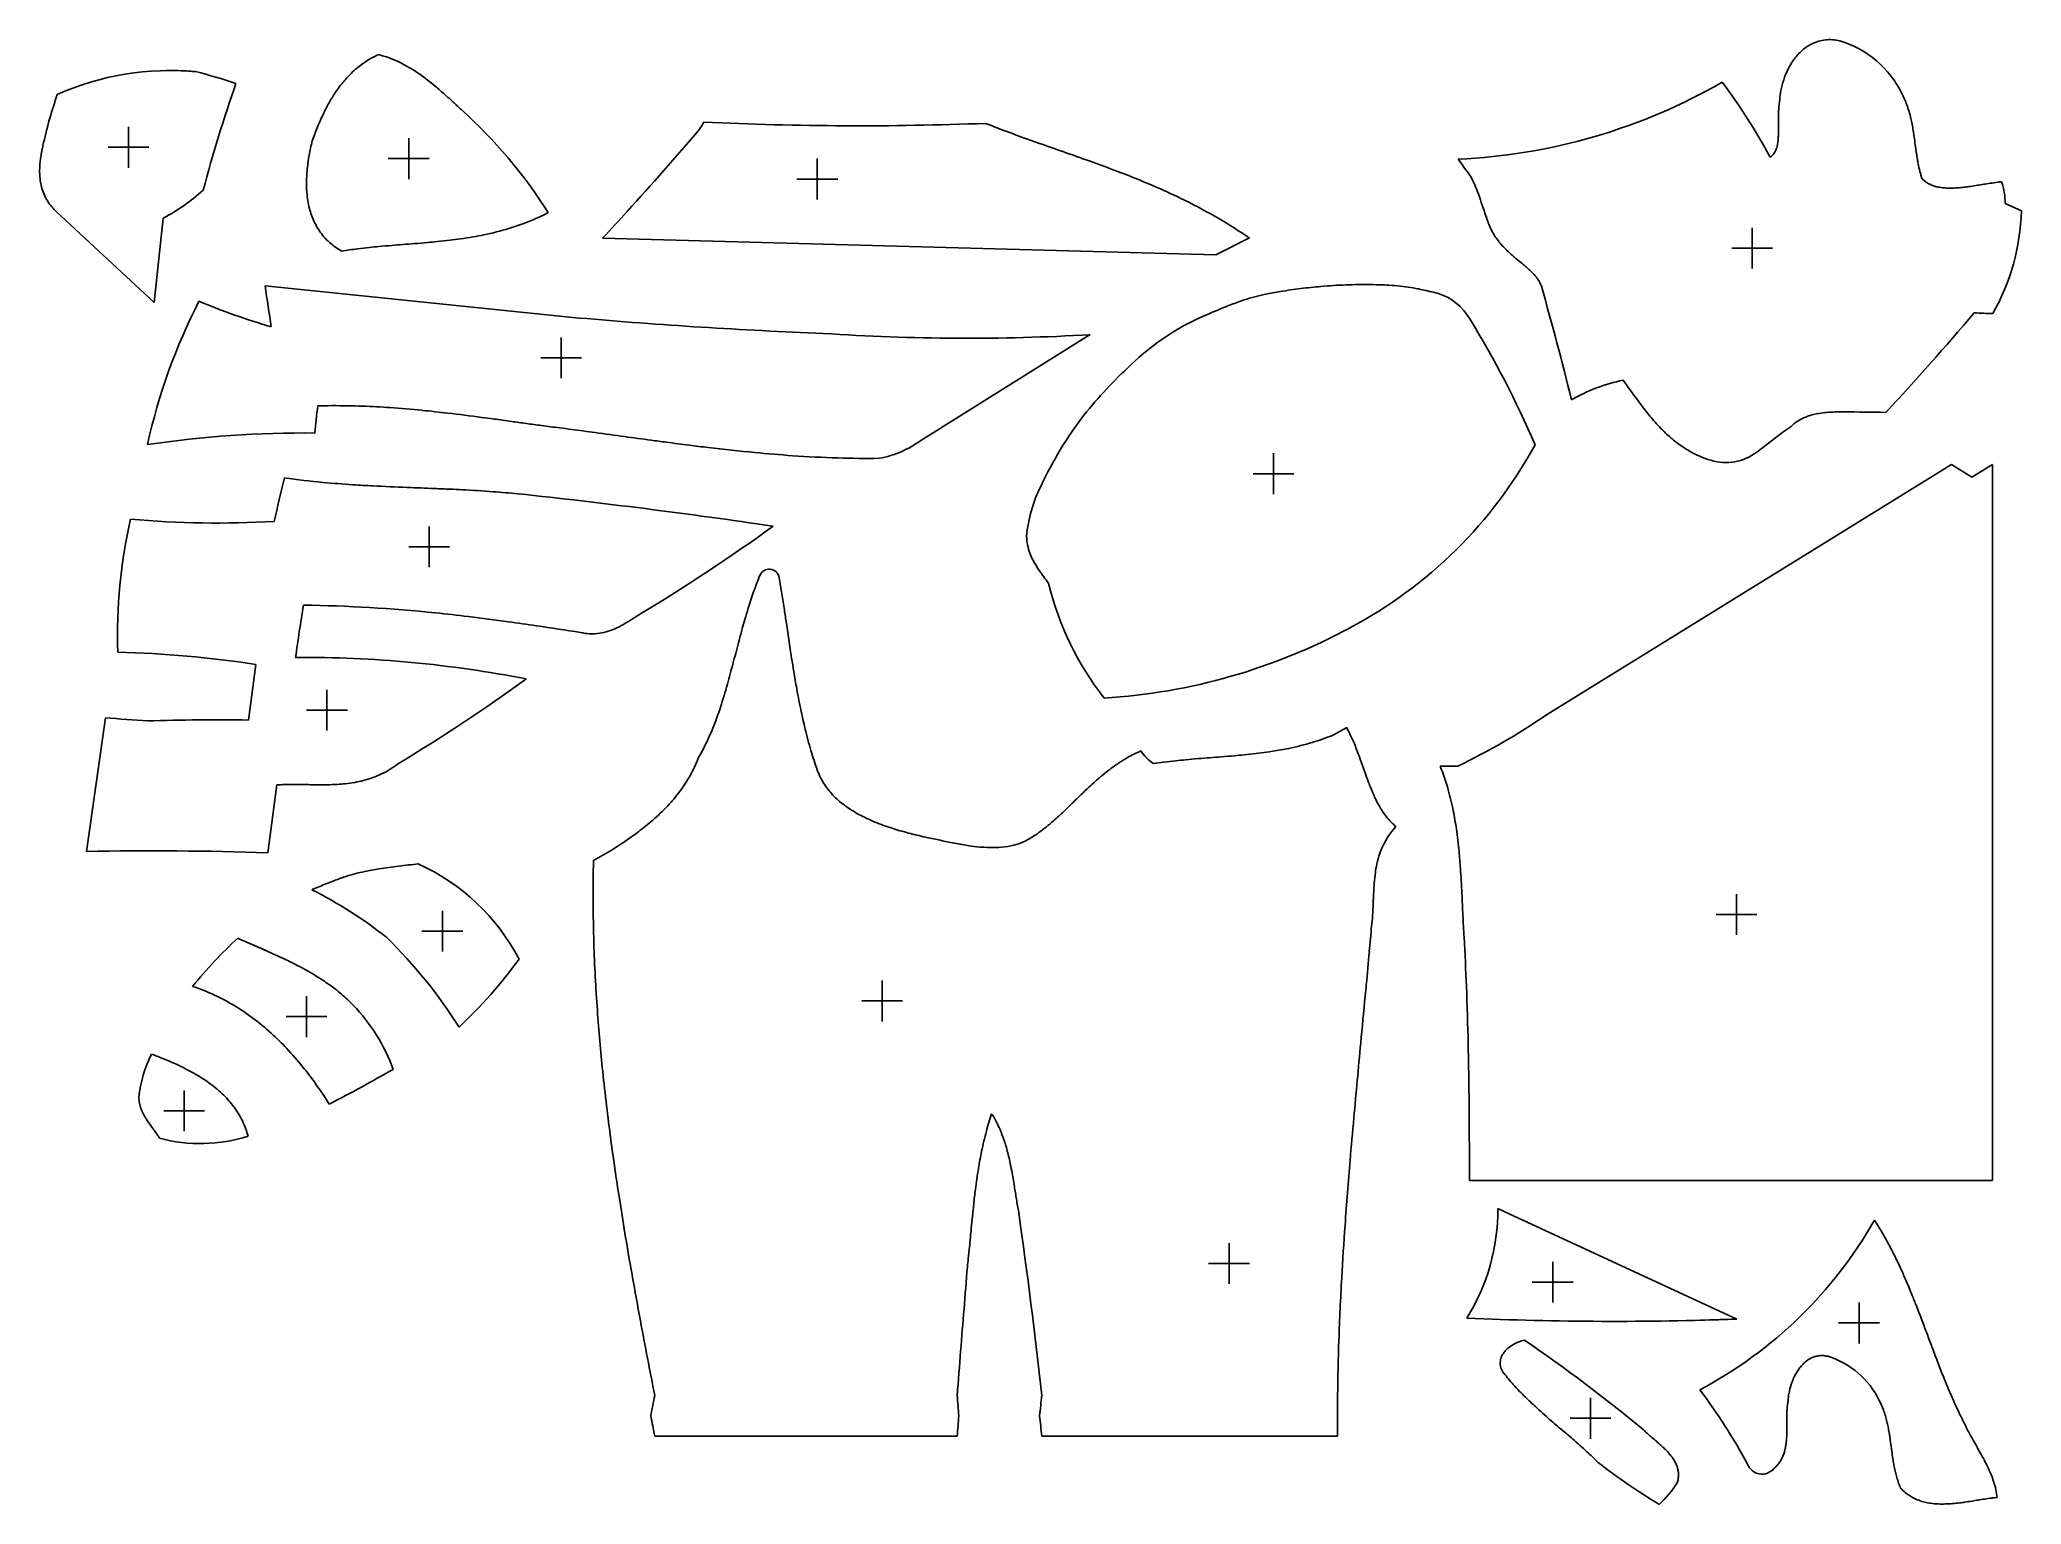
# Model space of a CAD drawing. Header units: millimetres. Extents: x -541 to 429, y -1129 to -412.
import ezdxf

# ---------------------------------------------------------------- set-up
doc = ezdxf.new("R2010")
doc.units = ezdxf.units.MM
doc.layers.add('ALL', color=4, linetype='Continuous', lineweight=25, true_color=0x00ffff)

msp = doc.modelspace()

# ---------------------------------------------------------------- linework, layer by layer
at = {"layer": 'ALL'}
for p, q in [((-497.18, -474.44), (-497.18, -454.44)), ((-507.18, -464.44), (-487.18, -464.44)), ((-360, -480), (-360, -460)), ((-370, -470), (-350, -470)), ((-160, -490), (-160, -470)), ((-170, -480), (-150, -480)), ((429.44, -495.58), (421.53, -491.93)), ((-484.56, -540.38), (-532.37, -496.02)), ((-480.19, -499.19), (-484.56, -540.38)), ((297.64, -523.79), (297.64, -503.79)), ((-265.09, -508.87), (35.09, -517.05)), ((35.09, -517.05), (51.67, -508.84)), ((287.64, -513.79), (307.64, -513.79)), ((-430.33, -532.2), (-276.56, -548.01)), ((-285.34, -577.53), (-285.34, -557.53)), ((-26.48, -556.16), (-109.23, -607.93)), ((-295.34, -567.53), (-275.34, -567.53)), ((312.61, -603.97), (299.88, -613.67)), ((63.36, -634.22), (63.36, -614.22)), ((395.27, -619.71), (197.03, -742.23)), ((395.27, -619.71), (405.27, -625.89)), ((415.27, -619.71), (405.27, -625.89)), ((415.27, -970.18), (415.27, -619.71)), ((53.36, -624.22), (73.36, -624.22)), ((-350, -670), (-350, -650)), ((-360, -660), (-340, -660)), ((-434.84, -717.57), (-438.48, -744.83)), ((-400, -750), (-400, -730)), ((-508.49, -743.69), (-517.71, -809.2)), ((-410, -740), (-390, -740)), ((92.14, -752.32), (99.19, -748.54)), ((144.92, -767.39), (153.5, -767.39)), ((-429.03, -809.83), (-424.5, -776.59)), ((-269.52, -813.56), (-260.34, -808.36)), ((290, -850), (290, -830)), ((-343.51, -858.18), (-343.51, -838.18)), ((280, -840), (300, -840)), ((-353.51, -848.18), (-333.51, -848.18)), ((-128.24, -892.37), (-128.24, -872.37)), ((-410, -900), (-410, -880)), ((-138.24, -882.37), (-118.24, -882.37)), ((-420, -890), (-400, -890)), ((-469.92, -946.16), (-469.92, -926.16)), ((-479.92, -936.16), (-459.92, -936.16)), ((159.21, -970.18), (415.27, -970.18)), ((181.09, -987.68), (173.12, -984)), ((290.1, -1038.07), (181.09, -987.68)), ((41.56, -1020.87), (41.56, -1000.87)), ((31.56, -1010.87), (51.56, -1010.87)), ((200, -1030), (200, -1010)), ((190, -1020), (210, -1020)), ((350, -1050), (350, -1030)), ((340, -1040), (360, -1040)), ((94.74, -1095.42), (94.74, -1075.42)), ((218.5, -1096.67), (218.5, -1076.67)), ((-239.56, -1095.42), (-91.49, -1095.42)), ((-50.07, -1095.42), (94.74, -1095.42)), ((208.5, -1086.67), (228.5, -1086.67))]:
    msp.add_line(p, q, dxfattribs=at)
for centre, radius, start, end in [((337.78, -434.92), 23.8, 124.90782, 132.8225), ((336.2, -432.66), 21.04, 116.19373, 124.90782), ((335.8, -431.85), 20.13, 106.24474, 116.19373), ((335.64, -431.29), 19.56, 96.04894, 106.24474), ((335.67, -431.62), 19.89, 86.38646, 96.04894), ((335.55, -433.53), 21.8, 76.51509, 86.38646), ((326.23, -459.89), 49.69, 25.93902, 73.15432), ((-476.72, -563.16), 136.32, 84.77808, 113.94558), ((-476.72, -563.16), 136.32, 84.77808, 90.74452), ((-353.78, -463.52), 49.26, 127.00256, 135.12384), ((-357.18, -459), 43.6, 113.57214, 127.00256), ((-391.97, -480.36), 63.73, 60.36026, 74.1987), ((-395.65, -486.82), 71.17, 55.97598, 60.36026), ((351.06, -443.88), 39.96, 153.95863, 161.88183), ((344.85, -440.85), 33.06, 145.00857, 153.95863), ((342.14, -438.95), 29.74, 139.2341, 145.00857), ((339.03, -436.27), 25.64, 132.8225, 139.2341), ((-542.35, -733.36), 315.75, 71.96027, 75.69118), ((261.46, -678.3), 747.38, 160.8504, 165.04467), ((-339.57, -475.45), 67.84, 141.67984, 147.43313), ((-350.35, -466.93), 54.09, 135.12384, 141.67984), ((-409.8, -507.78), 96.46, 52.27128, 55.97598), ((-421.4, -522.77), 115.4, 49.88651, 52.27128), ((-480.33, -592.73), 206.88, 48.13406, 49.88651), ((141, -186.25), 284.29, 272.57234, 299.97472), ((37.29, -615.15), 306.17, 28.44147, 36.61867), ((352.35, -444.31), 41.32, 161.88183, 169.4024), ((-302.37, -516.44), 242.51, 161.27198, 167.04719), ((-310.17, -492.03), 101.6, 151.7599, 155.47556), ((-331.82, -480.4), 77.04, 147.43313, 151.7599), ((-591.21, -716.44), 373.01, 47.30577, 48.13406), ((143.78, 80.21), 710.91, 227.30577, 227.72631), ((-497.68, -627.08), 243.94, 32.38179, 48.00341), ((369.75, -449.58), 59.22, 176.46218, 178.47851), ((359.37, -448.93), 48.82, 170.68876, 176.46218), ((346.45, -443.2), 35.32, 169.4024, 176.48059), ((332.37, -458.55), 43.61, 20.00916, 27.88527), ((317.49, -463.97), 59.45, 13.27808, 20.00916), ((-246.61, -518.34), 170.41, 158.13467, 160.45656), ((-295.56, -498.7), 117.67, 155.47556, 158.13467), ((-1396.32, 546.86), 1547.34, 317.63493, 319.6205), ((-295.26, -407.58), 91.29, 328.27618, 330.81294), ((-139.41, 1134.52), 1588.44, 267.25217, 272.22933), ((107.97, 13.45), 501.76, 248.29205, 249.68429), ((419.91, -450.91), 109.39, 178.47851, 179.91162), ((517.52, -451.06), 207, 179.91162, 180.53624), ((-14.81, -456.04), 325.34, 0.16335, 0.53624), ((187.57, -455.46), 122.96, 359.03426, 0.16335), ((304.52, -467.03), 72.78, 11.07109, 13.27808), ((273.55, -473.09), 104.33, 9.26132, 11.07109), ((-457.46, -481.98), 83.64, 168.17695, 169.69073), ((-398.58, -494.31), 143.79, 167.04719, 168.17695), ((-298.89, -488.39), 111.65, 165.97329, 169.6608), ((308.46, 554.99), 1079.22, 249.68429, 250.50675), ((921.78, 2287.62), 2917.2, 250.50675, 250.76426), ((299.84, -461.86), 10.22, 333.43323, 340.48315), ((297.87, -461.16), 12.32, 340.48315, 346.1609), ((291.29, -459.54), 19.09, 346.1609, 351.0776), ((286.39, -458.77), 24.05, 351.0776, 354.55341), ((269.94, -457.2), 40.58, 354.55341, 357.37674), ((257.75, -456.65), 52.77, 357.37674, 359.03426), ((251.25, -476.73), 126.93, 8.23142, 9.26132), ((71.17, -502.78), 308.88, 7.58392, 8.23142), ((2716.15, -150.62), 2359.44, 187.58392, 187.69339), ((-496.06, -476.35), 44.61, 174.87288, 178.80715), ((-489.67, -476.92), 51.03, 172.0445, 174.87288), ((-470.76, -479.57), 70.12, 169.69073, 172.0445), ((-336.11, -482.44), 73.93, 173.67602, 179.22347), ((-324.43, -483.73), 85.68, 169.6608, 173.67602), ((-544.87, -1915.58), 1534.53, 70.27082, 70.76426), ((-305.83, -1249.04), 826.43, 69.21054, 70.27082), ((276.84, -385.22), 149.6, 214.64072, 217.92627), ((301.43, -462.42), 8.58, 306.29615, 318.05638), ((302.14, -463.05), 7.63, 318.05638, 325.8893), ((301.91, -462.89), 7.91, 325.8893, 333.43323), ((488.13, -451.6), 111.18, 187.69339, 188.18129), ((512.09, -448.15), 135.38, 188.18129, 189.43722), ((452.8, -458.01), 75.28, 189.43722, 191.08518), ((439.54, -460.6), 61.77, 191.08518, 198.22835), ((-505.59, -476.15), 35.08, 178.80715, 183.38215), ((-509.04, -476.35), 31.63, 183.38215, 189.37842), ((-513.83, -477.15), 26.77, 189.37842, 196.10696), ((-515.29, -477.57), 25.24, 196.10696, 204.04003), ((-355.78, -482.17), 54.26, 179.22347, 185.8473), ((-172.78, -898.61), 451.59, 67.77034, 69.21054), ((-144.65, -829.78), 377.23, 65.57006, 67.77034), ((130.41, -496.04), 34.11, 27.72888, 33.56829), ((124.07, -499.37), 41.27, 23.57575, 27.72888), ((95.59, -511.8), 72.34, 20.32381, 23.57575), ((390.79, -469.68), 14.27, 225.91772, 245.78775), ((391.82, -467.4), 16.77, 245.78775, 253.14911), ((392.51, -465.13), 19.14, 253.14911, 259.30421), ((393.86, -457.94), 26.45, 259.30421, 264.76669), ((394.33, -452.83), 31.59, 264.76669, 268.90481), ((394.61, -438.33), 46.09, 268.90481, 272.4448), ((394.18, -428.39), 56.04, 272.4448, 274.93913), ((391.43, -396.54), 88.01, 274.93913, 276.97618), ((388.66, -373.88), 110.84, 276.97618, 278.18542), ((368.89, -236.44), 249.69, 278.18542, 279.0066), ((296.78, 218.52), 710.33, 279.0066, 279.25395), ((461.01, -789.48), 310.97, 98.66749, 99.25395), ((438.74, -643.39), 163.19, 97.31545, 98.66749), ((428.46, -563.33), 82.47, 96.08599, 97.31545), ((389.56, -491.93), 31.97, 0.00711, 19.37107), ((-516.56, -478.13), 23.86, 204.04003, 212.31261), ((-516.47, -478.07), 23.97, 212.31261, 220.49203), ((-515.15, -476.96), 25.69, 220.49203, 228.26203), ((-526.02, -413.15), 97.48, 298.04697, 312.14888), ((-363.89, -483), 46.11, 185.8473, 195.41589), ((-103.44, -739.05), 277.58, 63.55589, 65.57006), ((-103.44, -739.05), 277.58, 56.02882, 63.55589), ((83.63, -516.23), 85.1, 18.83896, 20.32381), ((-323.18, -655.03), 514.93, 18.21247, 18.83896), ((437.07, -404.89), 285.4, 198.21247, 199.29277), ((-374.55, -485.94), 35.05, 195.41589, 206.77833), ((-376.58, -486.97), 32.77, 206.77833, 213.67794), ((-352.23, -366.14), 144.11, 281.63965, 286.63647), ((-343.12, -396.63), 112.29, 286.63647, 297.27407), ((-1396.32, 546.86), 1547.34, 316.97729, 317.63493), ((255.72, -468.37), 93.27, 199.29277, 201.21362), ((196.16, -491.79), 29.26, 200.65508, 207.22526), ((322.18, -492.77), 107.29, 330.32562, 358.49707), ((-377.98, -487.9), 31.09, 213.67794, 220.82435), ((-378.08, -487.99), 30.96, 220.82435, 228.05123), ((-377.3, -487.12), 32.12, 228.05123, 241.19175), ((-359.6, -716.82), 204.26, 97.15545, 99.34768), ((-349.26, -799.24), 287.33, 95.9868, 97.15545), ((-342.88, -860.03), 348.46, 95.23205, 95.9868), ((-314.34, -1171.75), 661.48, 94.68132, 95.23205), ((-263.72, -1789.91), 1281.71, 94.43408, 94.68132), ((-523.26, 1557.05), 2075.3, 274.43408, 274.58833), ((-423.97, 319.92), 834.19, 274.58833, 275.04437), ((-386.18, -108.26), 404.35, 275.04437, 275.7028), ((-379.09, -179.22), 333.03, 275.7028, 276.77063), ((-367.65, -275.6), 235.98, 276.77063, 278.04565), ((-363.64, -303.95), 207.34, 278.04565, 279.73823), ((-356.64, -344.74), 165.96, 279.73823, 281.63965), ((198.32, -490.68), 31.7, 207.22526, 213.5427), ((200.3, -489.37), 34.08, 213.5427, 218.73887), ((206.92, -484.05), 42.57, 218.73887, 223.25147), ((211.68, -479.58), 49.1, 223.25147, 226.35976), ((229.91, -460.46), 75.51, 226.35976, 228.78476), ((238.19, -451.01), 88.07, 228.78476, 229.91242), ((442.54, -208.23), 405.41, 229.91242, 230.41858), ((22.95, -715.75), 253.1, 49.69205, 50.41858), ((143.29, -573.9), 67.08, 48.33712, 49.69205), ((152.84, -563.17), 52.71, 45.66054, 48.33712), ((-1996.66, -776.92), 1585.33, 8.14359, 8.87975), ((108.71, -789.02), 257.41, 94.93323, 97.14211), ((108.3, -784.26), 252.64, 92.14448, 94.93323), ((107.96, -774.96), 243.33, 89.30107, 92.14448), ((108.39, -739.22), 207.58, 87.74931, 89.30107), ((111.01, -672.47), 140.78, 85.84682, 87.74931), ((112.35, -654.02), 122.29, 83.22717, 85.84682), ((115.44, -628.06), 96.14, 80.24405, 83.22717), ((115.18, -629.55), 97.66, 78.62408, 80.24405), ((168.57, -547.07), 30.2, 42.28604, 45.66054), ((172.87, -543.16), 24.39, 37.49134, 42.28604), ((178.83, -538.59), 16.88, 32.02044, 37.49134), ((180.57, -537.5), 14.83, 25.50062, 32.02044), ((182.27, -536.69), 12.94, 19.48006, 25.50062), ((-1430.48, -992.12), 1688.74, 13.84138, 15.79773), ((-203.58, -672.38), 291.04, 152.89796, 167.61939), ((-329.2, -220.18), 346.36, 247.33477, 253.54526), ((289.08, -1153.76), 660.08, 112.25559, 112.90987), ((103.44, -700.1), 169.91, 110.93314, 112.25559), ((93.48, -674.08), 142.04, 108.26058, 110.93314), ((78.16, -627.66), 93.16, 104.90747, 108.26058), ((78.33, -628.28), 93.81, 101.6114, 104.90747), ((96.52, -716.81), 184.19, 99.31133, 101.6114), ((109.86, -798.15), 266.62, 97.14211, 99.31133), ((105.14, -679.47), 148.58, 77.33035, 78.62408), ((98.89, -707.26), 177.06, 76.68586, 77.33035), ((-18.24, -1202.2), 685.67, 76.34332, 76.68586), ((135.73, -562.03), 27.29, 29.74085, 73.11754), ((-59.08, 1949.35), 2506.81, 265.02307, 267.76055), ((77.76, -657.8), 120.99, 112.15712, 134.21906), ((-241.28, -795.67), 470.8, 23.21996, 31.66967), ((-778.88, 461.67), 1555.34, 317.24371, 319.64236), ((478.03, 1049.33), 1596.44, 267.42511, 267.75164), ((-86.83, 483.04), 1040.96, 266.13282, 273.32358), ((150.17, -740.4), 230.76, 132.80095, 141.11491), ((251.44, -660.77), 84.04, 101.59995, 120.16206), ((845.5, -147.87), 747.44, 215.1747, 215.86367), ((1117.64, -759.37), 1531.46, 173.68929, 174.18926), ((-396.35, -885.56), 294.64, 90.25241, 91.59273), ((-396.05, -953.48), 362.56, 87.84999, 90.25241), ((-397.81, -1000.21), 409.32, 85.97433, 87.84999), ((542.92, -366.61), 374.07, 215.86367, 216.50227), ((401.95, -470.93), 198.7, 216.50227, 217.38705), ((375.37, -491.24), 165.25, 217.38705, 218.77716), ((-408.28, -1149.04), 558.53, 84.3645, 85.97433), ((-419, -1257.63), 667.64, 83.28343, 84.3645), ((-477.68, -1755.93), 1169.39, 82.4645, 83.28343), ((-536.47, -2200.35), 1617.67, 82.25065, 82.4645), ((-771.11, -3924.61), 3357.82, 82.10203, 82.25065), ((-1456.96, -8868.55), 8349.11, 82.05137, 82.102025), ((427.37, 4626.95), 5277.3, 262.05137, 262.13238), ((-470.75, -2036.26), 1446.3, 82.66181, 83.02068), ((120.61, -710.19), 188.85, 142.62196, 154.91545), ((339.55, -520.03), 119.29, 218.77716, 220.42956), ((322.76, -534.33), 97.23, 220.42956, 225.41411), ((342.97, -641.39), 48.15, 123.09917, 125.86093), ((332.81, -618.4), 23.69, 124.39399, 132.9176), ((332.27, -617.62), 22.74, 117.04361, 124.39399), ((332.74, -618.53), 23.76, 110.17171, 117.04361), ((334.72, -623.93), 29.51, 103.84966, 110.17171), ((335.91, -628.77), 34.5, 98.94724, 103.84966), ((338.6, -645.85), 51.79, 94.81442, 98.94724), ((339.71, -659.01), 65, 92.15479, 94.81442), ((341.94, -718.23), 124.26, 90.17899, 92.15479), ((341.78, -668.15), 74.18, 89.47374, 90.17899), ((307.01, -4453.59), 3859.78, 89.16708, 89.47374), ((-411.7, -1117.27), 512.98, 89.35813, 98.53804), ((-585.86, -2930.08), 2347.5, 82.38176, 82.66181), ((-626.46, -3233.64), 2653.76, 82.25391, 82.38176), ((-2441.89, -16579.95), 16122.98, 82.201981, 82.253913), ((768.76, 6864.35), 7540.15, 262.201981, 262.30172), ((85.37, 1808.73), 2438.55, 262.30172, 262.4773), ((27.14, 1367.85), 1993.83, 262.4773, 262.80477), ((-57.83, 694.78), 1315.43, 262.80477, 263.20837), ((-138.52, -567.9), 49.6, 280.32707, 306.18323), ((-2.87, -504.3), 221.18, 297.94313, 331.43749), ((301.18, -556.22), 66.5, 225.41411, 231.57139), ((296.24, -562.45), 58.55, 231.57139, 239.87365), ((376.31, -687.52), 105.06, 125.86093, 127.32684), ((-90.48, 420.56), 1039.27, 263.20837, 264.47389), ((-125.4, 59.67), 676.69, 264.47389, 266.04551), ((-131.85, -33.64), 583.16, 266.04551, 268.22368), ((-135.86, -162.79), 453.95, 268.22368, 270.78661), ((292.24, -569.33), 50.59, 239.87365, 252.91344), ((284.72, -593.79), 25, 252.91344, 307.32693), ((147.48, -773.32), 586.94, 165.48738, 167.62982), ((-369.73, -280.78), 349.2, 261.60073, 264.70465), ((-353.69, -107.78), 522.94, 264.70465, 266.29785), ((-345.87, 13.18), 644.15, 266.29785, 267.18775), ((-290.44, 1141.48), 1773.81, 267.18775, 267.72613), ((9.67, -660.77), 67.46, 152.97634, 175.01542), ((-54.85, 7074.7), 7711.72, 267.726129, 267.775988), ((-473.59, -3707.58), 3078.7, 87.65064, 87.77599), ((-418.11, -2355.44), 1725.41, 87.39384, 87.65064), ((-383.42, -1593.18), 962.36, 87.04936, 87.39384), ((-371, -1352.27), 721.14, 85.83392, 87.04936), ((-350.54, -1071.07), 439.19, 84.265, 85.8308), ((-620.21, -3606.65), 2989.07, 81.56147, 83.97847), ((-245.37, -703.44), 257.17, 167.19897, 181.81035), ((-453.38, -170.33), 478.05, 264.86827, 273.30294), ((-738.27, 122.04), 951.77, 301.14166, 305.79611), ((-31.38, -654.05), 26.17, 181.88383, 200.46281), ((-28.41, -652.94), 29.34, 200.46281, 207.15058), ((-16.11, -646.64), 43.16, 207.15058, 212.35928), ((18.31, -755.85), 222.08, 158.41572, 162.76797), ((-183.54, -675.99), 5, 9.44883, 158.41572), ((-1222.88, -848.96), 1058.64, 8.58969, 9.44883), ((-9.12, -642.2), 51.44, 212.35928, 214.83206), ((102.66, -564.43), 187.61, 214.83206, 217.17697), ((98.48, -642.19), 149.6, 193.77086, 217.92627), ((274.58, -806), 696.03, 170.28864, 172.4198), ((-421.55, -1415.59), 727.07, 84.1024, 89.20606), ((-433.19, -1528.19), 840.27, 82.99919, 84.1024), ((-482.89, -1932.99), 1248.11, 82.09261, 82.99919), ((-522.3, -2216.68), 1534.52, 81.57716, 82.09261), ((-277.07, -659.58), 44.36, 295.39405, 299.46259), ((-302.36, -614.81), 95.78, 299.46259, 302.08093), ((-365.32, -514.37), 214.32, 302.08093, 302.53871), ((-22.56, -1051.6), 422.94, 122.31954, 122.53871), ((-173.94, -812.32), 139.79, 121.55009, 122.31954), ((-217.49, -741.38), 56.55, 120.334, 121.55009), ((145.94, -794.29), 355.38, 163.87445, 164.6143), ((91.82, -778.65), 299.03, 162.76797, 163.87445), ((-2729.33, -1076.52), 2582.18, 8.44159, 8.58969), ((28643.91, 3579.56), 29134.69, 188.441595, 188.4598), ((-881.51, -4642.6), 3986.9, 81.26237, 81.57716), ((-270.25, -679), 23.65, 256.27691, 267.09701), ((-270.22, -678.41), 24.24, 267.09701, 278.84007), ((-270.55, -676.28), 26.4, 278.84007, 288.00904), ((-273.63, -666.83), 36.33, 288.00904, 295.39405), ((1301.16, -1102.8), 1551.09, 165.17158, 165.55925), ((401.33, -864.57), 620.26, 164.6143, 165.17158), ((752.46, -568.85), 936.42, 188.4598, 188.56093), ((-37.97, -442.43), 292.29, 273.61603, 298.34825), ((-517.61, -1265.95), 554.59, 81.41632, 88.42857), ((-411.32, -1281.85), 567.68, 78.94873, 90.40911), ((-735.71, -578.27), 552.23, 344.49146, 345.55925), ((874.48, -550.48), 1059.81, 188.56093, 189.25905), ((-822.33, -8.2), 885.21, 301.07019, 305.96123), ((-499.62, -643.78), 307.22, 342.31785, 344.49146), ((304.92, -643.33), 482.73, 189.25905, 190.28886), ((-366.5, -686.22), 167.5, 339.40464, 342.31785), ((216.85, -659.31), 393.23, 190.28886, 191.98858), ((-452.84, -138.91), 607.33, 264.74268, 266.70038), ((-453.66, -1885.02), 1140.29, 89.23736, 91.71566), ((-340.18, -696.11), 139.39, 335.0682, 339.40464), ((97.54, -684.65), 271.25, 191.98858, 194.02599), ((18.21, -483.1), 314.84, 295.44872, 304.60856), ((-308.17, -710.99), 104.09, 329.75486, 335.0682), ((63.43, -693.17), 236.1, 194.02599, 196.73302), ((43.38, -625.38), 136.11, 281.63965, 286.63647), ((52.49, -655.86), 104.29, 286.63647, 292.34549), ((32.5, -784.3), 75.67, 25.26847, 28.20286), ((7.71, -796), 103.09, 22.79315, 25.26847), ((-10.99, -803.86), 123.37, 21.19437, 22.79315), ((-277.21, -741.24), 62.99, 330.66642, 339.38244), ((16.11, -707.4), 186.69, 196.73302, 199.70992), ((36.79, -839.68), 88.71, 123.63519, 127.20118), ((27.62, -825.91), 72.17, 119.63566, 123.63519), ((25.11, -821.5), 67.09, 113.44822, 119.63566), ((17.63, -747.1), 23.12, 213.76422, 224.51053), ((18.12, -746.62), 23.79, 224.51053, 235.10188), ((36, -976.05), 212.26, 97.15545, 98.53397), ((46.35, -1058.47), 295.33, 95.9868, 97.15545), ((52.73, -1119.26), 356.46, 95.23205, 95.9868), ((81.27, -1430.98), 669.48, 94.68132, 95.23205), ((131.89, -2049.14), 1289.71, 94.43408, 94.68132), ((-127.65, 1297.82), 2067.3, 274.43408, 274.58833), ((-28.36, 60.69), 826.19, 274.58833, 275.04437), ((9.43, -367.49), 396.35, 275.04437, 275.7028), ((16.52, -438.45), 325.03, 275.7028, 276.77063), ((27.96, -534.83), 227.98, 276.77063, 278.04565), ((31.97, -563.18), 199.34, 278.04565, 279.73823), ((38.97, -603.97), 157.96, 279.73823, 281.63965), ((-100.25, -838.47), 219.1, 20.01246, 21.19437), ((-256.14, -895.25), 385.01, 19.43696, 20.01246), ((-399.75, -694.62), 81.84, 273.27486, 276.02829), ((-398.6, -705.56), 70.84, 276.02829, 279.89254), ((-396, -720.43), 55.75, 279.89254, 284.32573), ((-394.83, -725.04), 50.99, 284.32573, 289.80761), ((-392.82, -730.62), 45.06, 289.80761, 295.71233), ((-392.23, -731.85), 43.7, 295.71233, 302.08193), ((-392.18, -731.92), 43.61, 302.08193, 307.74513), ((-284.08, -737.38), 70.87, 322.91948, 330.66642), ((-126.46, -756.64), 35.9, 202.46446, 207.98571), ((-126.79, -756.82), 35.53, 207.98571, 213.79309), ((93.04, -906.05), 175.75, 132.04555, 133.33663), ((71.79, -882.49), 144.01, 129.85374, 132.04555), ((44.14, -849.37), 100.87, 127.20118, 129.85374), ((1075.83, -425.22), 1027.46, 199.43696, 199.6465), ((406.19, -664.28), 316.43, 199.6465, 200.44993), ((236.57, -727.53), 135.4, 200.44993, 201.65841), ((41.37, -809.1), 111.63, 15.63451, 21.94077), ((-419.23, -849.93), 73.53, 93.14907, 94.11029), ((-418.28, -867.19), 90.81, 91.17373, 93.14907), ((-416.73, -942.9), 166.54, 89.68752, 91.17373), ((-417.98, -1171.5), 395.15, 88.56002, 89.68752), ((-403.25, -585.73), 190.81, 268.56002, 271.04667), ((-401.97, -655.78), 120.75, 271.04667, 273.27486), ((-290.55, -732.49), 78.98, 316.53538, 322.91948), ((-126.17, -756.4), 36.28, 213.79309, 219.40786), ((-123.53, -754.23), 39.7, 219.40786, 224.81768), ((-121.62, -752.34), 42.38, 224.81768, 229.67602), ((-116.9, -746.77), 49.69, 229.67602, 234.21607), ((-552.44, -255.34), 740.74, 314.07052, 314.2882), ((-1684.83, 905.54), 2362.46, 314.2882, 314.34561), ((581.08, -1412.73), 879.26, 134.18941, 134.34561), ((241.78, -1063.69), 392.49, 133.33663, 134.18941), ((210.96, -737.7), 107.84, 201.65841, 203.71493), ((176.57, -752.81), 70.28, 203.71493, 206.21666), ((166.82, -757.61), 59.42, 206.21666, 209.63995), ((13.94, -816.78), 140.12, 11.34714, 15.63451), ((-323.2, -698.88), 125.89, 306.95796, 310.95893), ((-310.14, -713.92), 105.98, 310.95893, 316.53538), ((-114.16, -742.97), 54.36, 234.21607, 238.10743), ((-108.11, -733.25), 65.82, 238.10743, 241.68405), ((-103.49, -724.67), 75.56, 241.68405, 247.17061), ((-88.4, -688.82), 114.46, 247.17061, 251.70222), ((-112.38, -716.93), 102.94, 308.05215, 310.69922), ((-127.01, -699.92), 125.37, 310.69922, 312.44363), ((-198.57, -621.67), 231.41, 312.44363, 313.74562), ((-265.42, -551.83), 328.09, 313.74562, 314.07052), ((153.69, -765.08), 44.31, 209.63995, 213.52654), ((149.62, -767.77), 39.43, 213.52654, 218.26836), ((144.61, -771.73), 33.05, 218.26836, 229.79242), ((-7.18, -821.01), 161.66, 8.12435, 11.34714), ((-363.12, -645.82), 192.29, 303.68698, 306.95796), ((-81.41, -667.69), 136.71, 251.70222, 253.35135), ((-70.55, -631.38), 174.61, 253.35135, 254.81939), ((-64.08, -607.55), 199.31, 254.81939, 255.93892), ((-43.95, -527.16), 282.18, 255.93892, 256.85959), ((-185.86, -1190.83), 396.58, 77.69597, 78.69238), ((-5.59, -364.32), 449.36, 257.69597, 258.55837), ((-54.54, -606.16), 202.62, 258.55837, 260.75963), ((-71.87, -772.99), 34.03, 283.68297, 292.23463), ((-82.38, -758.48), 51.63, 296.94292, 300.98498), ((-88.65, -748.03), 63.81, 300.98498, 304.95123), ((-93.83, -740.62), 72.85, 304.95123, 308.05215), ((150.64, -822.32), 37.31, 137.17528, 163.09767), ((-83.17, -831.86), 238.42, 5.45032, 8.12435), ((-484.68, -2388.29), 1579.44, 87.98058, 91.19837), ((445.39, -830.87), 715.12, 178.61335, 181.84595), ((-387.63, -609.06), 236.48, 302.5639, 303.68698), ((-71.71, -711.74), 95.65, 260.75963, 263.89768), ((-73.88, -731.96), 75.31, 263.89768, 269.0866), ((-74.3, -758.55), 48.72, 269.0866, 275.37651), ((-73.62, -765.83), 41.41, 275.37651, 283.68297), ((162.16, -825.82), 49.34, 163.09767, 169.158), ((-139.53, -837.24), 295.04, 3.85732, 5.45032), ((-339.17, -974.86), 161.91, 110.93314, 112.25559), ((-349.13, -948.83), 134.04, 108.26058, 110.93314), ((-364.44, -902.41), 85.16, 104.90747, 108.26058), ((-364.28, -903.04), 85.81, 101.6114, 104.90747), ((-346.08, -991.57), 176.19, 99.31133, 101.6114), ((-332.75, -1072.91), 258.62, 97.14211, 99.31133), ((-333.89, -1063.78), 249.41, 94.93323, 97.14211), ((-397.72, -909.58), 103.38, 27.47481, 65.79966), ((217.91, -833.19), 105.6, 173.19394, 176.21967), ((172, -827.71), 59.36, 169.158, 173.19394), ((-515.24, -862.57), 671.6, 2.79358, 3.85732), ((-153.52, -1428.52), 652.08, 112.25559, 112.91455), ((-504.85, -1021.3), 216.57, 51.72804, 63.26201), ((-441.12, -811.95), 553.73, 357.51335, 357.76579), ((786.19, -859.83), 674.52, 177.55855, 177.76579), ((408.86, -843.74), 296.84, 177.00566, 177.55855), ((259.1, -835.91), 146.88, 176.21967, 177.00566), ((-1999.94, -935.02), 2158.06, 2.51528, 2.79358), ((31.42, -836.08), 80.53, 353.13357, 355.81935), ((-90.12, -827.19), 202.4, 355.81935, 357.51335), ((929.68, -806.33), 774.38, 182.51528, 183.31731), ((-292.44, -1015.16), 222.76, 132.77527, 141.08779), ((-124.47, -131.83), 787.44, 246.08235, 246.68066), ((-546.61, -1029.35), 250.3, 32.41463, 45.35095), ((-3860.32, -495.91), 3987.06, 354.78724, 354.96687), ((-1128.6, -925.63), 1287.36, 2.24036, 3.31731), ((-734.72, -1547.49), 754.15, 66.05595, 66.68064), ((-734.68, -1547.4), 754.06, 66.05586, 66.68066), ((-575.02, -1187.84), 360.64, 64.53121, 66.05586), ((-498.93, -1028.09), 183.69, 62.39486, 64.53121), ((-497.77, -722.6), 237.02, 313.27011, 324.00838), ((572.35, -826.78), 842.15, 181.84595, 184.09692), ((-6625.4, -243.65), 6763.63, 354.649327, 354.787242), ((-483.55, -998.69), 150.51, 58.99303, 62.39486), ((-460.74, -960.73), 106.22, 54.94371, 58.99303), ((-495.26, -965.67), 95.12, 65.28142, 71.94082), ((-498.3, -972.28), 102.39, 58.86299, 65.28142), ((-453.37, -950.23), 93.41, 49.65811, 54.94371), ((-442.83, -937.82), 77.12, 43.84082, 49.65743), ((-100602.49, 8649.61), 101160.57, 354.5814569, 354.5946076), ((-5708.71, -329.51), 5842.93, 354.594608, 354.649327), ((-1538.63, -941.67), 1697.7, 1.29388, 2.24036), ((-501.45, -977.5), 108.5, 53.12695, 58.86299), ((-511.41, -990.78), 125.1, 47.78532, 53.12695), ((-450.54, -945.73), 88.16, 19.80517, 44.074), ((655.35, -820.83), 925.37, 184.09692, 185.95316), ((-518.49, -998.58), 135.63, 43.2265, 47.78532), ((-432.94, -935.53), 59.46, 152.84858, 174.28429), ((-559.43, -1105.64), 210.52, 67.07788, 69.54029), ((-527.78, -1030.78), 129.25, 63.93513, 67.07788), ((-536.46, -1015.47), 160.29, 39.03317, 43.2265), ((9478.83, -1792.09), 9414.85, 174.581457, 174.804382), ((-1833.76, -948.34), 1992.91, 0.62786, 1.29388), ((-518.03, -1010.85), 107.06, 59.22544, 63.93513), ((-501.34, -982.83), 74.45, 53.57718, 59.22544), ((-547.47, -1024.4), 174.47, 35.48563, 39.03317), ((-900.65, 27.97), 1083.95, 297.5749, 299.45694), ((890.41, -796.32), 1161.7, 185.95316, 187.60986), ((-476.72, -929.35), 15.38, 180.97515, 191.12565), ((-494.54, -973.61), 62.99, 45.72766, 53.57718), ((-483.87, -962.66), 47.7, 36.70569, 45.72766), ((-572.62, -1042.33), 205.35, 32.2158, 35.48563), ((-3046.09, -961.62), 3205.31, 0.1023, 0.62786), ((-473.99, -928.81), 18.17, 191.12565, 200.46281), ((-471.02, -927.7), 21.34, 200.46281, 207.15058), ((-458.72, -921.39), 35.16, 207.15058, 212.35928), ((-451.72, -916.96), 43.44, 212.35928, 214.83206), ((-480.48, -960.14), 43.47, 25.95567, 36.70569), ((53.51, -981.21), 135.37, 161.18499, 164.97364), ((-119.05, -965.71), 52.6, 25.90008, 32.37603), ((3180.14, -1219.34), 3090.18, 174.80438, 175.19349), ((-339.95, -839.18), 179.61, 214.83206, 216.04811), ((-622.35, -1044.72), 169.66, 34.75769, 36.04811), ((-516.19, -971.06), 40.45, 32.11483, 34.75769), ((-461.94, -874.24), 77.92, 255.13465, 287.43106), ((-478.86, -959.35), 41.67, 14.97477, 25.95261), ((1050.78, -774.89), 1323.49, 187.60986, 188.86886), ((88.61, -990.63), 171.71, 164.97364, 168.33747), ((-130, -971.03), 64.78, 20.06527, 25.90008), ((-139.51, -974.51), 74.89, 15.76786, 20.06527), ((114.94, -996.06), 198.59, 168.33747, 170.80192), ((-176.9, -985.06), 113.75, 12.28103, 15.76786), ((-3525.62, -962.48), 3684.84, 359.8802, 0.1023), ((214.58, -1012.2), 299.54, 170.80192, 172.80855), ((-203.83, -990.93), 141.31, 10.3706, 12.28103), ((-448.43, -1035.69), 389.97, 9.22065, 10.3706), ((2614.43, -1171.78), 2522.47, 175.19349, 175.91545), ((1580.99, -692.16), 1860.12, 188.86886, 189.93084), ((283.4, -1020.88), 368.9, 172.80855, 173.90794), ((-1742.04, -1245.69), 1700.51, 9.11503, 9.22065), ((586.48, -872.09), 657.78, 189.11503, 189.38807), ((297.73, -919.83), 365.12, 189.38807, 190.40241), ((962.76, -1093.39), 1052.12, 173.90794, 174.55893), ((-3193.77, -1426.46), 3163.24, 6.37147, 8.00855), ((73.84, -984.87), 99.29, 327.91997, 0.50124), ((-51840.43, 3936.17), 51990.06, 354.548874, 354.55893), ((1758.14, -1110.63), 1664, 175.91545, 176.80434), ((172.18, -884.35), 213.18, 297.94313, 330.39558), ((230.29, -1072.36), 151.75, 30.53737, 33.02387), ((209.92, -1084.38), 175.4, 28.22458, 30.53737), ((-590.4, -956.2), 507.04, 353.61794, 354.07978), ((-976.01, -916.22), 894.71, 354.07978, 354.45251), ((196.06, -1091.82), 191.13, 26.28443, 28.22458), ((155.72, -1111.74), 236.13, 24.53888, 26.28443), ((1968.34, -624.34), 2253.36, 189.93084, 190.6021), ((20411.03, -2679.03), 20565.16, 175.352029, 175.467059), ((1529.73, -1097.88), 1435.23, 176.80434, 178.02723), ((127.66, -1124.56), 266.98, 23.18934, 24.53888), ((35.36, -1164.09), 367.39, 22.03892, 23.18934), ((-33.12, -1191.81), 441.26, 21.28524, 22.03892), ((229.69, 557.23), 1596.44, 267.42511, 272.16864), ((-376.01, -1325.4), 809.26, 20.72871, 21.28524), ((4140.68, -217.72), 4463.43, 190.6021, 191.07906), ((229.69, 557.23), 1596.44, 271.52868, 272.16864), ((-1015.69, -1567.48), 1493.22, 20.46654, 20.72871), ((3242.03, 21.58), 3051.37, 200.46654, 200.59483), ((5609, -1505.52), 5716.69, 175.46706, 175.68523), ((1206.6, -1086.75), 1111.91, 178.02723, 179.41659), ((182.7, -1059.82), 8.42, 155.98935, 166.0202), ((183.54, -1060.19), 9.34, 147.71316, 155.98935), ((185.46, -1061.41), 11.61, 140.29202, 147.71316), ((186.98, -1062.67), 13.58, 129.09938, 140.29202), ((189.76, -1066.09), 17.99, 119.3786, 129.09938), ((190.26, -1066.98), 19.01, 110.47223, 119.3786), ((189.36, -1064.58), 16.45, 100.8955, 110.47223), ((-293.04, -1745.57), 846.01, 54.85796, 55.49107), ((-293.04, -1745.57), 846.01, 50.56862, 55.49107), ((332.28, -1068.87), 13.04, 116.19373, 124.90782), ((331.89, -1068.06), 12.13, 106.24474, 116.19373), ((331.72, -1067.51), 11.56, 96.04894, 106.24474), ((331.76, -1067.83), 11.89, 86.38646, 96.04894), ((331.64, -1069.75), 13.8, 77.42106, 86.38646), ((322.32, -1096.1), 41.69, 25.75099, 72.80904), ((1419.74, -663.19), 1104.67, 200.59483, 201.01605), ((181.54, -1059.56), 7.23, 176.7508, 187.81701), ((181.67, -1059.56), 7.36, 166.0202, 176.7508), ((182.18, -1059.47), 7.88, 187.81701, 198.41697), ((182.93, -1059.22), 8.67, 198.41697, 207.27728), ((185.08, -1058.11), 11.09, 207.27728, 215.1094), ((258.39, -1000.25), 104.46, 217.94575, 221.97585), ((347.14, -1080.1), 31.96, 153.95863, 161.88183), ((340.94, -1077.07), 25.06, 145.00857, 153.95863), ((338.23, -1075.17), 21.74, 139.2341, 145.00857), ((335.12, -1072.49), 17.64, 132.8225, 139.2341), ((333.86, -1071.14), 15.8, 124.90782, 132.8225), ((869.14, -874.72), 514.83, 201.01605, 201.63305), ((782.8, -908.96), 421.96, 201.63305, 202.64335), ((4694.44, -2042.5), 5027.89, 168.91048, 169.02656), ((5653.38, -641.98), 5761.19, 184.31477, 184.41451), ((-3193.77, -724.39), 3163.24, 353.44624, 353.62853), ((288.56, -973.11), 145.05, 221.97585, 225.3957), ((310.38, -950.98), 176.12, 225.3957, 227.5538), ((33.38, -1251.37), 298.17, 28.49615, 36.81993), ((342.54, -1079.42), 27.32, 169.4024, 177.70939), ((348.44, -1080.52), 33.32, 161.88183, 169.4024), ((665.95, -957.7), 295.35, 202.64335, 203.85096), ((4694.44, -128.35), 5027.89, 190.97344, 191.08954), ((5653.38, -1528.87), 5761.19, 175.58549, 175.68523), ((-3193.77, -1446.46), 3163.24, 6.37147, 6.55376), ((428.74, -821.58), 351.49, 227.5538, 229.08138), ((416, -1087.12), 101.39, 178.47851, 179.91162), ((365.84, -1085.79), 51.22, 176.46218, 178.47851), ((355.46, -1085.15), 40.82, 173.10181, 176.46218), ((341.66, -1083.48), 26.92, 168.96323, 173.10181), ((328.46, -1094.76), 35.61, 20.00916, 28.10244), ((313.57, -1100.19), 51.45, 13.27808, 20.00916), ((632.28, -972.59), 258.54, 203.85096, 205.45177), ((584.5, -995.33), 205.62, 205.45177, 207.24683), ((704.94, -502.93), 773.18, 229.08138, 229.67441), ((-259.01, -1638.56), 716.4, 49.03439, 49.67441), ((270.04, -1067.34), 35.73, 223.91908, 226.64237), ((295.71, -1040.16), 73.11, 226.64237, 228.5461), ((292.81, -1043.44), 68.74, 228.5461, 229.20557), ((1047.44, -169.02), 1223.76, 229.20557, 229.36187), ((266.03, -1093.42), 48.58, 354.55341, 357.37674), ((253.84, -1092.86), 60.77, 357.37674, 359.03426), ((513.6, -1087.27), 199, 179.91162, 180.53624), ((-18.72, -1092.26), 333.34, 0.16335, 0.53624), ((183.66, -1091.68), 130.96, 359.03426, 0.16335), ((300.61, -1103.25), 64.78, 11.07109, 13.27808), ((269.64, -1109.31), 96.33, 9.26132, 11.07109), ((247.34, -1112.94), 118.93, 8.23142, 9.26132), ((67.26, -1138.99), 300.88, 7.58392, 8.23142), ((472.46, -1056.69), 77.99, 204.8572, 207.27846), ((536.42, -1023.7), 149.95, 207.27846, 209.02456), ((-12.06, -1354.12), 339.72, 47.45967, 49.03439), ((100.48, -1231.48), 173.27, 45.25465, 47.45967), ((126.32, -1242.26), 190.56, 48.59927, 49.36187), ((202.62, -1155.72), 75.19, 47.38525, 48.59927), ((212.88, -1144.57), 60.04, 45.19332, 47.38525), ((228.25, -1129.09), 38.22, 42.44595, 45.19332), ((233.13, -1124.63), 31.61, 38.37193, 42.44595), ((240.55, -1118.75), 22.14, 33.50391, 38.37193), ((295.93, -1098.08), 18.22, 333.43323, 340.48315), ((293.96, -1097.38), 20.32, 340.48315, 346.1609), ((287.38, -1095.76), 27.09, 346.1609, 351.0776), ((282.47, -1094.99), 32.05, 351.0776, 354.55341), ((2712.24, -786.83), 2367.44, 187.58392, 187.69339), ((484.22, -1087.81), 119.18, 187.69339, 188.18129), ((508.17, -1084.37), 143.38, 188.18129, 189.43722), ((662.49, -953.75), 294.13, 209.02456, 209.79062), ((13.3, -1325.4), 453.92, 29.29423, 29.79062), ((249, -1193.17), 183.66, 27.84249, 29.29423), ((400.8, -880.46), 289.43, 231.96151, 239.09276), ((243.29, -1116.94), 18.86, 26.81084, 33.50391), ((247.26, -1114.93), 14.41, 19.15247, 26.81084), ((248.49, -1114.5), 13.1, 9.95923, 19.15247), ((249.41, -1114.34), 12.18, 0.42125, 9.95923), ((249.07, -1114.34), 12.52, 351.34716, 0.42125), ((302.48, -1106.44), 7.54, 200.75207, 320.32329), ((297.52, -1098.63), 16.58, 310.45196, 318.05638), ((298.23, -1099.27), 15.63, 318.05638, 325.8893), ((297.99, -1099.11), 15.91, 325.8893, 333.43323), ((448.88, -1094.22), 83.28, 189.43722, 191.08518), ((435.63, -1096.82), 69.77, 191.08518, 193.53153), ((417.87, -1101.09), 51.51, 193.53153, 196.37883), ((412.49, -1102.68), 45.9, 196.37883, 199.99581), ((334.04, -1148.25), 87.48, 25.739, 27.84249), ((348.69, -1141.19), 71.22, 22.29241, 25.739), ((368.56, -1133.04), 49.75, 18.16833, 22.29241), ((208.97, -1083.43), 62.62, 313.57384, 326.13422), ((246.9, -1114.02), 14.71, 342.97647, 351.34716), ((405.22, -1105.32), 38.16, 199.99581, 203.96249), ((387.82, -1104.81), 23.7, 222.49727, 230.12307), ((386.78, -1106.05), 22.08, 230.12307, 238.02374), ((386.88, -1105.89), 22.27, 238.02374, 245.78775), ((374.26, -1131.17), 43.75, 12.63547, 18.16833), ((381.35, -1129.58), 36.49, 6.57649, 12.63547), ((387.91, -1103.62), 24.77, 245.78775, 253.14911), ((388.59, -1101.34), 27.14, 253.14911, 259.30421), ((389.95, -1094.16), 34.45, 259.30421, 264.76669), ((390.42, -1089.04), 39.59, 264.76669, 268.90481), ((390.7, -1074.54), 54.09, 268.90481, 272.4448), ((390.27, -1064.61), 64.04, 272.4448, 274.93913), ((387.52, -1032.75), 96.01, 274.93913, 276.97618), ((384.75, -1010.09), 118.84, 276.97618, 278.18542), ((364.98, -872.66), 257.69, 278.18542, 279.0066), ((292.86, -417.69), 718.33, 279.0066, 279.25395), ((457.1, -1425.7), 302.97, 98.66749, 99.25395), ((434.83, -1279.61), 155.19, 97.31545, 98.66749), ((424.55, -1199.54), 74.47, 95.36358, 97.31545)]:
    msp.add_arc(centre, radius, start, end, dxfattribs=at)

doc.saveas('drawing.dxf')
